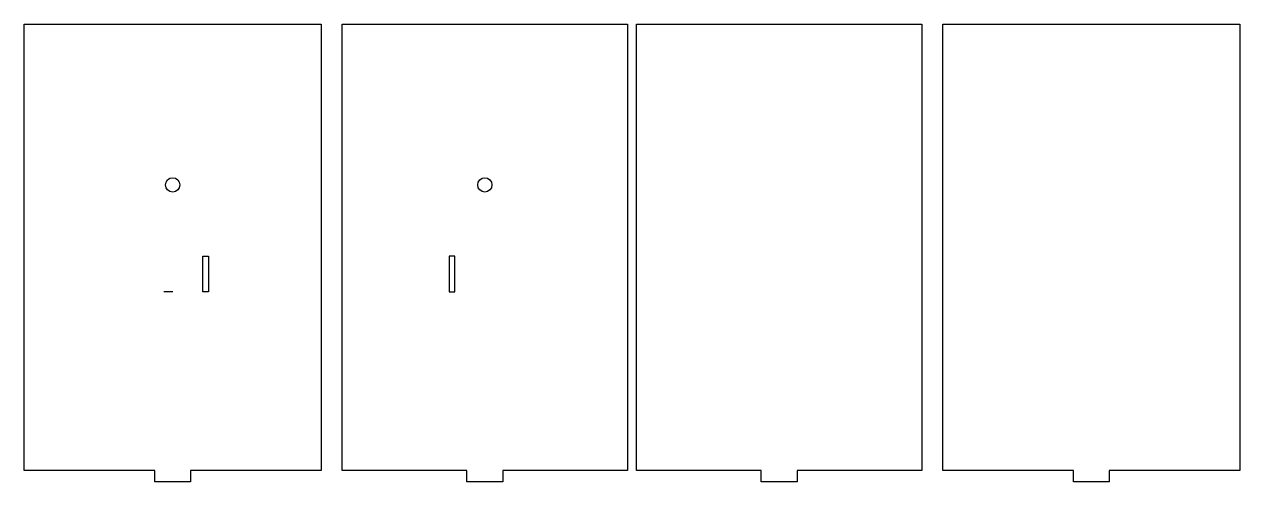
# Model space of a CAD drawing. Header units: millimetres. Extents: x -258 to 423, y -106 to 150.
import ezdxf

# ---------------------------------------------------------------- set-up
doc = ezdxf.new("R2010")
doc.units = ezdxf.units.MM
doc.layers.get('0').update_dxf_attribs({"linetype": 'CONTINUOUS'})

msp = doc.modelspace()

# ---------------------------------------------------------------- linework, layer by layer
msp.add_line((-175, 0), (-180, 0))
for points in [[(-165, -106.35), (-185, -106.35), (-185, -100), (-258.175, -100), (-258.175, 150), (-91.825, 150), (-91.825, -100), (-165, -100)], [(-80, -100), (-80, 150), (80, 150), (80, -100), (10, -100), (10, -106.35), (-10, -106.35), (-10, -100)], [(245, -100), (175, -100), (175, -106.35), (155, -106.35), (155, -100), (85, -100), (85, 150), (245, 150)], [(350, -106.35), (330, -106.35), (330, -100), (256.825, -100), (256.825, 150), (423.175, 150), (423.175, -100), (350, -100)], [(-158.175, 0), (-158.175, 20), (-155, 20), (-155, 0)], [(-20, 20), (-20, 0), (-16.825, 0), (-16.825, 20)]]:
    msp.add_lwpolyline(points, close=True)
for centre in [(-175, 60), (0, 60)]:
    msp.add_circle(centre, 4)

doc.saveas('drawing.dxf')
